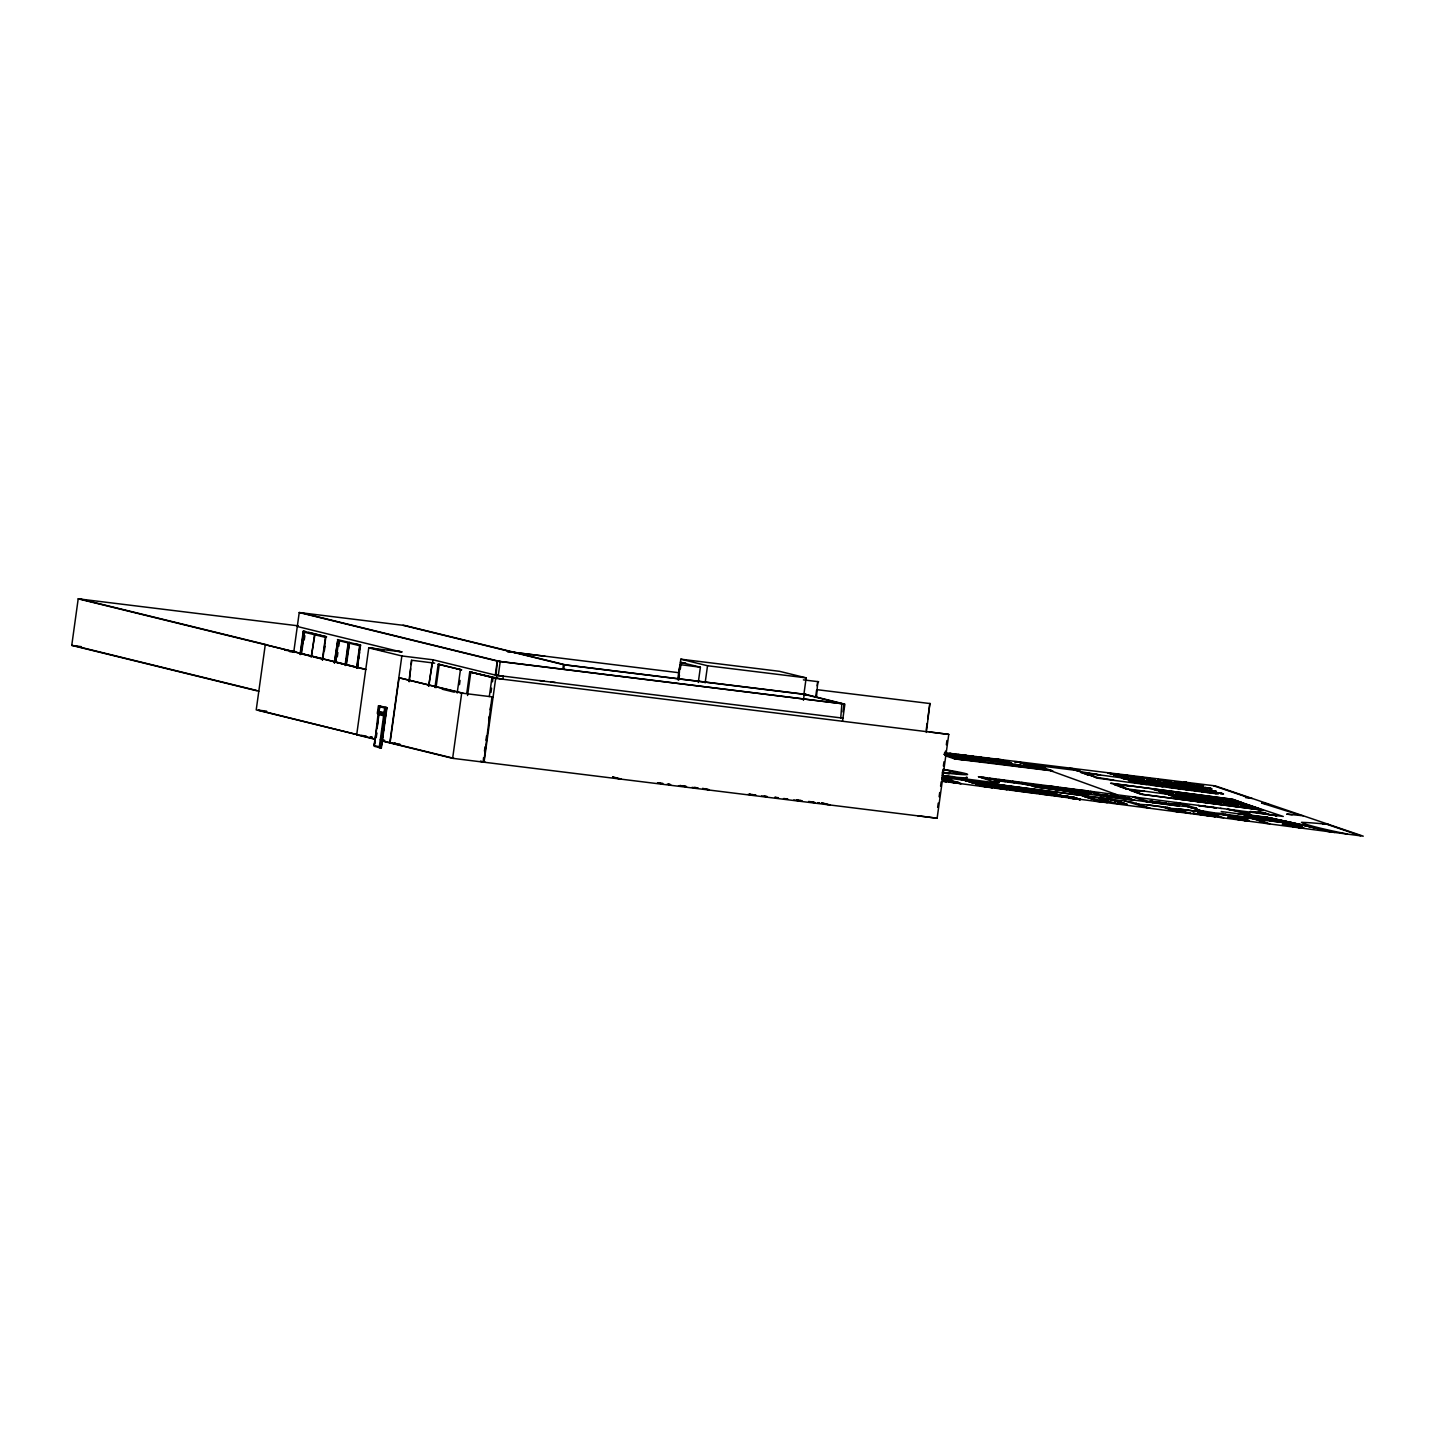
<?xml version="1.0" encoding="UTF-8"?>
<svg xmlns="http://www.w3.org/2000/svg" width="1435" height="1435" viewBox="0 0 1435 1435"><rect width="100%" height="100%" fill="white"/><g stroke="black" fill="none" stroke-linecap="round" stroke-linejoin="round"><path stroke-width="1.5" d="M1244.288 815.493L1255.589 817.484L1246.782 816.264M258.802 691.257L71.75 645.391L78.207 598.825L298.354 625.857M293.852 651.346L299.233 612.53L405.136 625.552L565.641 664.907M300.041 654.468L303.269 631.185L305.44 631.454M300.399 654.521L303.628 631.239M300.776 653.804L304.525 632.171L301.511 653.894L311.664 656.387M304.274 639.92L304.848 635.687M311.108 657.14L315.072 633.947M311.503 656.441L314.516 634.7M322.283 659.939L325.53 636.638L326.606 636.781L308.633 632.369M322.66 659.974L325.889 636.692L303.269 631.185M324.418 650.521L325.01 646.181M334.247 662.862L337.853 639.615L334.606 662.916M358.032 663.257L357.423 667.616L335.718 662.288L338.75 640.548M337.315 656.782L337.889 652.548M338.786 646.198L339.36 641.965M345.333 665.535L349.279 642.342M345.709 664.818L349.458 643.185L346.445 664.907L345.153 664.692L348.167 642.952L347.091 656.082M345.871 664.782L346.481 660.423M356.508 668.315L359.737 645.033L360.831 645.158M356.867 668.369L360.095 645.068L337.476 639.579M358.624 658.916L359.539 652.387M397.854 650.898L402.123 651.938L368.759 647.849L356.687 734.792L375.306 739.348M384.078 713.392L379.073 712.155L379.199 705.859L378.123 713.625L383.863 714.935M378.302 714.469L385.136 716.065L380.831 747.115L373.979 745.518L379.019 714.558M379.378 706.702L386.212 708.298L385.567 712.944L378.732 711.365L380.096 706.791M379.199 705.859L386.607 707.581L381.01 747.958L374.338 746.308L378.123 713.625L379.522 713.787M375.324 741.178L373.979 745.518M375.952 736.729L376.562 732.298M377.172 727.868L378.105 721.213M376.203 737.698L376.813 733.357M380.114 747.025L384.419 715.975M386.607 707.581L381.01 747.958M385.889 715.383L386.984 707.634L384.777 707.365L379.181 747.725L381.369 747.994L385.889 715.401L377.333 713.518L378.409 705.769L380.598 706.038M399.827 744.048L389.782 742.899L401.854 655.956L368.759 647.849M463.039 693.177L399.091 677.768L390.051 742.971L452.635 758.326L937.127 818.237L948.768 734.397L929.342 731.886M408.849 681.535L410.625 668.782M411.217 664.531L411.809 660.279L434.679 663.149M409.352 681.643L411.468 660.208M428.527 686.073L433.047 659.795L401.854 655.956M428.868 686.145L432.114 662.773M434.948 687.544L438.177 664.261L440.061 664.495M436.025 687.688L439.271 664.405L461.514 669.858L438.177 664.261M457.191 693.015L460.438 669.715M459.469 684.674L460.043 680.441M452.635 758.326L461.693 693.105L399.091 677.768M466.77 693.249L469.711 671.993L471.9 672.262M467.559 695.509L470.806 672.136L493.066 677.589L492.474 681.84M489.317 696.567L491.972 677.446L493.066 677.589M490.985 692.459L491.577 688.208M483.559 757.626L483.2 762.003M484.456 751.097L485.066 746.756M485.963 740.227L486.573 735.886M488.689 720.675L489.281 716.316M490.196 709.805L490.788 705.446M844.067 703.975L497.245 661.087L495.308 675.06L496.725 675.419L496.295 678.522L470.572 672.1M483.792 762.164L491.99 696.764M495.685 678.36L484.043 762.2L480.33 761.285L485.407 762.272M469.711 671.993L502.842 679.329L503.272 676.208L496.115 675.257L497.245 661.087M498.286 675.526L500.223 661.553L301.422 612.799M562.915 668.62L563.471 664.638L805.591 694.379L844.874 704.172L842.506 721.249M563.758 668.836L564.296 664.835L402.966 625.283M677.876 679.76L679.975 664.602L700.388 667.203L698.271 682.522M678.863 673.248L680.818 659.185L779.474 671.311L806.165 677.858L803.797 695.006M678.54 679.15L678.594 672.567M678.683 680.118L679.975 664.602M678.881 679.347L679.472 675.15M680.351 668.818L681.212 662.504L685.607 663.042M705.141 682.881L707.527 665.75L680.818 659.185M803.421 700.298L804.246 694.307L806.434 694.594L564.296 664.835M815.69 696.675L816.587 690.181M817.197 685.858L817.789 681.517L816.497 697.051M840.749 717.877L841.879 703.706M842.973 711.957L844.067 703.975L498.053 661.284L299.233 612.53M926.185 730.056L927.118 723.401M927.728 718.971L929.88 703.437L926.364 732.442M937.647 807.367L938.239 803.116M939.118 796.748L939.71 792.497M940.589 786.129L941.181 781.878M942.795 770.272L942.203 774.523L943.172 774.756M943.387 766.021L943.979 761.77M944.858 755.402L945.45 751.151M946.329 744.783L946.921 740.532M943.889 769.788L949.539 770.739L949.109 773.842L945.342 773.214M384.849 712.854L386.212 708.298M385.872 707.491L385.01 713.697L379.073 712.155M1110.672 795.995L1101.883 794.721L1110.654 795.995M1125.488 797.376L1121.542 796.909L1130.583 798.793M1249.024 816.605L1247.786 816.102L1249.849 816.515M1177.704 805.788L1188.001 806.631M1129.65 798.129L1123.085 797.412L1127.659 797.968L1126.332 797.86M1171.48 804.084L1175.409 804.766L1168.162 803.421L1179.193 805.394L1172.987 804.748L1177.525 805.322L1176.305 805.161M1237.939 818.524L1240.073 818.937L1237.903 819.259L1238.566 818.632M1282.334 824.354L1291.733 825.699L1290.585 825.448M1292.54 825.681L1303.805 827.798L1285.186 825.017L1302.083 827.224L1300.648 826.955M1147.48 804.927L1138.565 804.228M1222.692 814.667L1214.261 814.075M1268.612 818.685L1266.459 818.434L1273.814 819.636M1246.997 820.659L1237.759 819.457L1242.477 820.156M1301.635 827.834L1292.361 826.452M1244.898 815.475L1247.428 816.031L1245.472 815.51M1227.75 817.179L1237.096 818.542L1228.073 817.233L1233.221 817.86M1247.248 819.887L1249.168 820.641L1230.548 817.86L1247.428 820.049L1238.835 818.614M1290.872 825.591L1282.711 824.408L1291.536 825.538M1294.729 826.094L1293.078 825.753L1301.258 827.762M1237.741 819.385L1238.728 819.546M1246.297 820.587C1245.221 820.533 1247.338 819.134 1241.383 818.883M1297.132 826.99L1300.738 827.726L1292.953 826.47M1300.935 827.744L1293.814 826.811L1295.428 827.098M950.113 753.662L960.105 754.9M980.948 757.608C977.396 756.801 983.549 757.752 980.822 757.572M1014.688 761.662L1020.303 762.469M1022.958 763.402L1019.962 762.864L1024.59 763.546M1104.717 794.954C1100.914 794.416 1112.412 795.977 1105.65 795.044M1168.359 808.371L1181.956 810.488L1169.83 808.892M1171.875 809.609L1185.471 811.708L1173.417 810.129M1198.064 812.21L1210.243 813.824M1211.606 814.327L1198.064 812.246M1204.557 815.152L1203.57 814.901L1215.266 816.533L1203.481 814.578L1207.194 815.528M1214.943 815.475L1201.4 813.394L1213.579 814.972M1198.907 805.627L1209.741 807.313M996.733 759.545L1006.527 761.07L991.101 759.007M998.294 759.617L995.065 758.936L1003.137 759.922M1008.141 761.608L999.567 760.496L1000.446 760.676M951.62 753.967L955.1 754.326L951.62 753.698M1028.913 764.389L1024.464 763.886L1030.438 764.747M952.912 753.931L950.185 753.68L951.835 753.734M967.549 755.976L964.302 755.402L973.881 756.604M976.894 756.945L980.266 757.536M949.378 753.339L952.643 753.985M977.97 756.855L977.002 756.729L980.087 757.501M990.437 758.667L996.356 759.312M995.119 759.815L995.657 759.994M995.8 760.568L998.078 760.819M978.293 757.052L976.213 756.64M394.41 743.007L395.414 743.097M1170.637 804.138L1179.462 805.412M1229.275 817.304L1236.432 818.542M951.405 753.752L950.652 753.483M968.751 755.94L963.8 755.33M963.154 755.025L966.544 755.545M1027.711 764.442L1029.182 764.64M1239.338 819.726C1245.078 820.461 1237.042 819.439 1240.773 819.923M1072.411 797.322L1074.205 797.412L1070.761 797.035L1074.654 797.537L1071.55 797.214M1079.461 799.456L1075.873 798.739L1080.573 799.546L1075.909 799.008M998.06 759.958L1001.953 760.837M1017.487 761.949C1021.846 762.362 1013.128 761.752 1015.998 761.752M1025.666 764.12L1025.917 764.012M1243.14 819.152L1238.997 818.614L1240.683 819.098M986.939 758.2L981.773 757.59M1299.339 827.6L1301.061 827.726M982.186 757.734L976.302 757.267M1079.03 799.403L1080.16 799.492L1078.098 799.277M1176.252 804.712L1174.745 804.228M1122.565 802.793L1119.354 802.38M1247.446 816.21L1248.952 816.676M1204.593 815.134L1192.826 813.179L1203.804 814.919M1205.382 815.224L1215.212 816.551M1102.6 794.685L1105.901 795.116M1080.071 799.474L1078.062 799.062M1270.047 818.865L1265.257 818.327L1274.513 819.618M371.037 736.872L372.006 737.142L370.051 736.926M1069.38 797.232L1073.775 798.129M1252.181 816.676L1250.8 816.461M977.45 756.873L979.908 757.465M954.939 754.308L947.62 753.752M971.029 757.608C982.975 759.025 955.656 755.33 970.885 757.59M979.836 758.72L980.482 758.846M993.163 759.599L994.616 759.832M989.504 759.994L989.899 760.03M1034.115 765.842L1035.998 766.146L1030.294 765.321L1034.509 765.895M1036.877 766.721L1038.51 766.99L1032.805 766.164L1036.931 766.721M1124.914 797.752C1121.811 797.304 1131.354 798.613 1126.403 797.842M1299.554 827.439C1303.554 826.847 1290.478 824.874 1293.365 826.721M994.294 759.079L998.527 759.779M995.962 760.048L999.8 760.514M1103.928 794.811L1102.134 794.667L1102.995 794.936M1157.937 802.362L1149.955 801.268L1152.538 801.573M1128.341 797.95L1129.237 798.057L1126.977 797.627M1080.322 799.528L1079.371 799.277M1178.278 805.412L1177.005 804.963M1245.078 820.497L1244.701 820.443M1022.724 763.366L1025.935 763.707M1021.182 763.115L1023.855 763.33M371.898 737.124L371.737 737.124M686.396 786.631L679.831 785.537L684.567 786.147M783.474 798.739L786.972 799.116M945.557 778.362L941.719 777.86M981.056 783.707L973.54 782.362L976.105 783.133M994.527 785.124L988.231 784.281L991.872 785.537M983.388 784.443L975.621 783.097M986.437 785.268L980.141 784.443L982.401 785.106M985.971 784.479C977.755 781.932 1011.819 788.533 992.015 785.573M987.567 785.77L990.186 786.524L982.706 785.196M1003.244 787.905L990.132 785.824L1002.33 787.707M984.858 786.29L992.518 787.654L980.123 785.734L986.006 786.757M997.397 787.133L994.778 786.38M1014.473 788.03L1021.469 789.393L1020.536 788.945M1005.325 787.797L1019.926 790.416L1013.684 789.627M1028.034 789.537L1040.931 791.618M1004.769 788.461L997.074 787.026M1013.54 789.591L1012.446 789.106M1042.348 792.156L1032.465 790.075M1045.397 792.981C1024.572 790.272 1065.774 796.784 1041.667 792.909M1022.025 791.456L1014.15 790.075L1020.482 790.9M1055.156 794.559L1049.111 793.519L1062.205 795.618M1043.837 794.003L1051.478 795.367L1039.101 793.447L1044.985 794.47M1053.828 795.367L1077.577 798.542L1070.133 797.412L1072.985 797.824M1063.748 796.174L1056.357 794.829M1066.133 797.286L1058.259 795.923M1215.14 807.744L1216.198 808.12L1207.606 806.614M1263.446 813.609L1265.437 813.645L1261.311 812.676M1265.401 813.932L1267.751 813.968L1260.073 812.461M1203.857 814.919L1194.153 813.645M1121.094 775.384L1110.026 773.626M1115.39 774.326L1117.345 774.936M1113.632 775.026L1121.632 776.478M1141.166 777.304L1147.48 778.147M1123.192 776.335L1126.636 777.429L1121.668 776.496M1157.83 779.492L1171.068 781.932M1143.462 779.635L1131.82 777.77L1143.354 779.366M1167.265 781.483L1160 780.174M1158.87 781.644L1160.951 781.932L1154.493 780.748L1159.659 781.752M1163.606 781.591L1177.74 784.12M1182.099 783.062L1187.714 784.12L1186.153 783.671M1156.287 781.375L1148.377 779.94M1139.408 780.55L1152.646 782.99M1171.265 782.936L1173.041 783.546M1183.893 783.671L1174.422 781.68L1182.243 783.026M1172.951 783.546L1165.22 782.201L1170.942 782.9M1169.22 783.618L1180.718 785.429M1134.834 781.286L1128.52 780.461L1130.654 781.106M1130.349 781.053L1139.838 782.254L1130.152 781.07M1164.108 784.192L1156.054 782.739L1158.242 783.402M1176.897 784.981L1169.166 783.618M1157.74 783.366L1169.292 785.178M1179.032 785.752L1172.718 784.909L1174.906 785.591M1161.848 784.819L1173.328 786.631M1193.543 787.151L1185.83 785.806L1193.651 787.151M1189.382 787.097L1197.436 788.568M1150.816 784.676L1158.153 786.003M1182.117 786.9L1174.404 785.555M1175.014 787.241L1169.884 786.272L1174.547 786.918M1191.678 789.429L1178.494 787.008L1180.628 787.654M1202.62 789.537L1197.472 788.568M1187.839 788.981L1180.162 787.582M1206.656 791.008L1202.709 790.542L1208.342 791.618M1204.503 791.151L1196.647 789.734M1153.327 789.286L1166.565 791.725M1162.727 791.277L1156.502 790.452M1159.103 791.367L1168.556 793.34M1177.597 792.855L1183.211 793.914M1179.391 793.447L1169.92 791.474L1177.74 792.82M1203.301 795.833L1216.539 798.273M1164.718 793.411L1172.072 794.739M1199.875 796.084L1196.09 795.636M1183.749 795.008L1187.247 795.367L1182.261 794.452M1188.933 795.977L1183.803 795.008L1189.884 796.084M1194.046 796.353C1215.104 800.604 1187.14 793.519 1194.548 796.389M1233.185 800.461L1222.136 798.685M1181.4 797.125L1169.686 795.223L1179.642 796.479L1174.655 795.582M1227.571 799.403L1229.454 799.995M1225.723 800.102L1237.221 801.914M1173.938 796.766L1181.938 798.201M1196.108 798.793L1192.862 798.326M1203.212 799.672L1209.526 800.497M1237.652 802.344L1238.728 802.506L1233.777 801.555L1238.423 802.201M1185.561 798.739L1186.942 799.169L1181.974 798.219M1231.356 802.129L1238.62 803.457M1179.552 798.793L1186.817 800.12M1221.221 802.362L1219.66 801.77L1229.616 803.044M1217.508 802.524L1221.257 803.654L1214.799 802.47L1220.432 803.546M1221.311 802.38L1231.373 803.672M1223.912 803.313L1236.665 805.412M1216.593 803.098L1207.194 801.143L1213.562 801.968M1244.719 804.766L1246.1 805.196L1242.333 804.784L1248.019 805.842L1246.459 805.394M1231.696 804.712L1233.365 805.268M1237.096 805.735L1233.293 805.286M1229.526 805.34L1236.88 806.667M1248.289 806.883L1253.742 807.923M964.786 755.24L965.289 755.456M1018.922 762.308L1018.276 762.075M1024.177 763.51L1023.209 763.402M954.688 758.9L1052.877 770.972L1040.572 766.828L1016.626 761.572M1134.852 800.264L1101.919 796.012L1086.259 790.739L1076.071 789.788L1089.542 791.833M1051.191 788.192L1051.46 788.407M1016.052 761.734L1014.778 761.68L1017.289 761.895M1016.697 761.806L1018.133 762.254M1026.402 764.137L1027.908 764.478M1027.496 764.335L1026.24 764.012M998.832 760.478L995.28 759.832M968.481 756.048L967.89 755.994M1303.195 815.762L1286.711 814.111L1292.164 814.757M1275.554 815.726L1276.845 815.833L1250.244 811.546L1265.849 812.91L1258.19 811.923L1260.647 812.336M1323.429 823.547L1322.137 823.457L1328.613 824.408M1297.778 826.309L1296.289 826.022L1298.747 826.399M1075.407 798.093L1073.99 797.914L1077.201 798.488L1076.017 798.201M942.813 779.187L941.952 779.079M982.24 783.008L980.302 782.757L981.486 782.918M974.239 783.205L972.482 782.972L977.038 783.564M991.657 786.021L998.312 787.564M1018.581 789.017L1015.711 788.371M1041.218 790.721L1038.348 790.093M1033.218 790.9L1031.173 790.649M1010.491 789.16L1008.392 788.622L1013.379 789.537M1045.774 792.12L1050.689 793.196M953.611 754.254L955.244 754.308M1077.111 790.29L1085.255 791.672L1076.555 790.631M1080.089 791.295L1088.232 792.676L1079.533 791.636M1083.048 792.299L1091.192 793.681L1082.51 792.64M1076.286 792.066L1078.474 792.622L1073.201 792.012M1005.863 787.026L1004.913 786.81M1029.254 791.994L1036.823 793.358L1025.218 791.528M1076.68 798.452L1076.124 798.398M1117.704 801.34L1127.3 804.353L1114.959 800.891M1239.212 818.614L1240.109 818.703M1294.047 825.842L1295.159 825.968M1152.197 779.062L1151.444 778.954M1164.072 783.241L1152.574 781.429L1153.919 781.949M1193.436 786.183L1180.305 783.761L1187.516 785.088M1165.417 784.712L1164.162 784.21M1183.373 794.918L1175.857 793.555L1177.095 794.075M1203.768 801.376L1198.243 800.335L1203.642 801.358M1066.851 796.389L1071.425 797.017L1070.097 796.766M1069.775 797.376L1071.568 797.591M1072.752 798.38L1076.34 799.08L1072.985 798.577M1293.778 825.807L1301.778 826.865M1236.45 818.542L1232.288 818.022M1292.935 826.452L1293.204 825.753M954.975 754.415L953.791 754.272M1001.684 760.711L999.818 760.407M1002.724 761.572L1011.101 762.613M1228.97 817.484L1228.306 817.304M1067.03 796.407L1071.263 797.178M1069.147 796.73L1069.954 796.748M1070.94 796.891L1073.183 797.214M1069.954 797.394L1071.263 797.752L1070.277 797.609M1075.048 798.721L1076.035 798.954L1074.654 798.595M996.661 760.155L998.599 760.442M1000.966 760.927L1005.02 761.752L998.258 760.819M967.513 781.088L966.275 780.658M951.369 781.196L958.795 782.541L950.418 780.999M1128.484 798.542L1131.713 798.811M1157.292 802.201L1149.632 801.322L1151.839 801.77M1008.321 788.443L1006.563 787.958L1011.244 788.819M1174.906 804.264L1177.471 804.748M1036.913 792.174L1037.81 792.73M1025.128 791.08L1023.89 790.667M1062.546 795.725L1070.636 796.909M1068.106 796.82L1062.456 795.725M1065.452 796.712L1069.183 797.214M1124 804.013C1119.174 805.752 1083.515 794.595 1114.905 800.891M1245.903 820.569L1240.647 819.869M1286.424 824.748L1288.486 825.053M1138.565 777.68L1136.933 777.465M1155.139 779.851L1154.278 779.492M1127.551 777.555L1125.56 777.286M1142.601 779.133L1140.968 778.918M1186.799 783.6L1185.041 783.366L1186.924 783.6M1185.776 783.6L1188.575 784.227L1182.727 783.205M1148.233 781.178L1146.457 780.945L1148.359 781.178M1177.597 784.102L1175.965 783.905M1134.529 780.371L1133.417 780.066M1164.807 783.349L1162.852 783.079M1194.171 786.29L1192.18 786.021M1136.807 780.909L1135.157 780.712M1167.839 784.73L1167.355 784.658M1184.951 786.828L1182.96 786.559M1186.781 787.456L1185.131 787.259M1203.355 789.645L1201.328 789.358M1146.386 784.407L1144.395 784.12M1175.839 787.349L1173.758 787.062M1196.449 790.954L1194.673 790.721L1196.575 790.954M1213.005 793.125L1211.014 792.855M1182.296 793.376L1180.646 793.178M1198.404 795.636L1197.31 795.349L1199.086 795.564M1200.7 796.192L1199.05 795.977M1173.095 793.896L1171.032 793.627M1217.275 798.362L1215.714 798.165L1217.49 798.38M1189.669 796.066L1188.054 795.869M1229.885 799.385L1232.611 800.371M1204.772 797.663L1203.086 797.447M945.127 772.658L961.576 773.716L949.539 770.739M1179.409 796.21L1180.808 797.017M1210.351 799.69L1208.324 799.421M1239.643 802.613L1238.1 802.416L1239.858 802.631M1215.23 801.143L1214.387 800.784M1203.158 799.672L1214.225 801.16M1215.445 801.573L1213.651 801.34M1187.857 799.277L1185.902 799.026M1247.105 805.322L1245.454 805.107M1246.082 805.34L1248.88 805.95L1243.033 804.927M944.696 775.761L953.001 776.586M1219.571 803.044L1217.49 802.775M1208.539 802.9L1206.889 802.685M1237.903 805.842L1236.145 805.609L1238.046 805.842M1250.118 806.793L1252.916 807.421L1247.069 806.398M1225.113 805.071L1222.064 804.425M1254.477 808.013L1252.934 807.815L1254.692 808.031M1247.446 815.744L1246.244 815.582L1250.764 816.174L1246.925 815.887M1074.008 798.721L1076.286 798.255M1000.536 761.106L1001.182 761.196M1048.285 787.223L1049.362 787.546L1047.998 787.187M1270.28 819.259C1276.755 820.013 1265.06 818.614 1269.186 819.062M1067.658 796.479L1070.079 796.945M1175.05 804.658L1172.413 804.246M670.486 784.658L668.513 784.407M682.755 785.896L684.872 786.434M683.419 785.985L686.504 786.613M682.002 786.147L678.54 785.716M787.672 799.205L785.663 798.685L787.815 799.205M819.511 803.134L817.573 802.883M998.868 760.335L1001.774 760.676L1000.5 760.514M1214.548 807.654L1213.239 807.349M994.437 784.353L1000.195 785.358L999.262 784.927M968.984 781.824L973.647 782.416M972.087 782.9L971.172 782.362M1013.415 787.636L1018.079 788.245M975.585 783.887L980.249 784.497M1000.123 785.914L1000.984 786.452M949.306 781.25L947.405 780.748M1030.079 790.255L1031.065 790.613M1007.46 788.515L1008.59 788.909M1034.545 791.6L1039.209 792.21M994.778 787.654L999.442 788.263M1009.63 789.519L1014.294 790.129M1012.572 790.165L1010.814 789.681L1015.549 790.559M1027.334 792.066L1025.81 791.618M1167.372 780.801L1170.171 781.411L1168.933 780.999M1122.798 776.981L1113.578 775.043M1154.583 780.783L1153.31 780.245L1157.955 780.891M1128.807 778.362L1130.17 778.792M1178.781 784.909L1181.579 785.537L1180.682 785.178M1148.969 781.86L1152.054 782.9M1201.651 789.017L1199.66 788.748M1198.602 789.071L1192.593 788.281M1171.39 786.129L1174.888 787.223M1171.014 786.775L1161.776 784.837M1202.799 790.577L1201.525 790.039L1206.171 790.685M1177.023 788.156L1178.835 788.658M1162.87 790.577L1165.668 791.205L1164.772 790.846M1181.346 793.268L1184.072 794.021L1172.162 792.138M1195.929 795.636L1188.126 794.201M1185.31 794.864L1188.108 795.474L1186.924 795.331M1231.248 799.941L1234.046 800.569L1233.149 800.21M1184.933 795.51L1178.924 794.703M1235.284 801.412L1238.082 802.021L1237.185 801.663M1234.907 802.057L1225.669 800.102M1179.462 796.604L1182.243 797.232L1181.346 796.873M1192.431 798.255L1191.176 797.699L1195.821 798.344M1240.916 803.439L1243.715 804.066L1237.867 803.044M1227.678 802.524L1229.4 803.008M1183.498 798.057L1186.207 798.685M1210.709 801.017L1214.71 801.483M1183.104 798.721L1173.884 796.766M1244.091 805.394L1234.728 803.421L1242.638 804.838M1214.889 802.506L1213.615 801.986L1218.261 802.613M1189.113 800.102L1191.911 800.712L1191.014 800.353M1233.149 805.268L1223.858 803.313M1000.608 760.676L1002.078 761.501M1052.68 788.748L1057.685 789.591L1024.859 784.317M1172.018 804.282C1168.144 803.474 1178.996 805.322 1174.673 804.497M1271.231 819.349L1271.876 819.152M998.921 761.052L1001.809 761.465M978.562 784.532L977.755 784.192M1037.541 792.246L1035.693 791.761L1040.465 792.64M1246.19 819.618L1246.01 819.798M1300.845 826.775L1301.724 827.08M752.245 794.542L755.025 795.169M799.995 800.443L802.273 800.981M1135.803 777.053L1131.013 776.03L1134.009 777.106M1143.354 777.985L1149.22 778.774M1169.13 781.429L1171.911 782.039L1171.014 781.68M1173.166 782.882L1175.875 783.492M1182.386 784.425L1183.283 784.891M1193.31 786.165L1191.714 785.322M1189.436 785.716L1183.373 784.909M1160.054 782.775L1153.955 781.967M1141.471 781.178L1152.52 782.721M1148.556 782.523L1142.583 781.716M1191.552 787.779L1202.135 789.214M1198.942 788.407L1202.494 789.519M1147.3 783.295L1154.637 784.604M1163.964 785.483L1169.184 786.147M1141.56 783.833L1140.502 783.331L1145.166 783.976M1160.359 785.967L1161.722 786.398M1208.198 792.55L1200.79 791.223L1202.117 791.743M1155.39 789.914L1166.44 791.456M1196.88 795.044L1198.512 795.887M1193.902 794.972L1196.144 795.636M1205.472 796.515L1216.055 797.95M1212.844 797.125L1215.642 797.752L1214.745 797.394M1215.284 797.86L1216.414 798.255M1212.521 797.806L1206.476 796.999M1177.884 794.219L1183.014 794.864M1187.642 795.546L1188.808 795.959M1219.32 799.313L1223.212 800.443L1221.436 800.228M1210.422 798.434L1209.023 797.932L1218.53 799.887M1174.278 794.703L1177.077 795.331L1176.18 794.972M1205.454 799.098L1204.396 798.613L1209.059 799.259M1213.257 800.622L1215.66 801.591M1229.347 802.739L1230.477 803.152L1229.167 802.972M1229.436 803.152L1232.217 803.779L1231.32 803.421M1192.718 799.6L1197.848 800.264M1199.696 800.891L1193.705 800.084M1242.692 806.147L1247.822 806.811M1249.742 807.439L1243.679 806.631M1223.122 804.551L1224.252 804.963M1220.288 804.497L1219.23 804.013L1225.329 805.089M1239.087 806.649L1241.885 807.259L1240.988 806.9M1151.767 801.447L1155.875 802.004L1152.162 801.483M979.387 782.38L980.177 782.739M1010.868 787.618L1013.325 788.353L1005.54 786.918M956.374 781.788L944.284 779.905L950.167 780.927L948.75 780.443M1035.083 790.828L1040.016 791.42M1044.877 791.994L1043.909 791.618M943.817 780.586L942.257 780.012M1102.152 799.815L1102.797 800.192M982.365 786.29L981.038 785.842M1074.259 798.111L1072.591 797.699M1208.396 813.519L1210.44 814.201M1176.126 810.111L1177.256 810.649M1240.719 819.098L1247.141 819.708M966.024 755.635L966.616 755.743M996.105 759.294L998.67 759.707M942.472 772.64L948.84 773.375A47.624 1.919 7.9 0 0 943.01 769.321M1076.25 789.806L1062.151 788.281L1089.865 791.941M1290.406 825.627L1291.482 825.735L1290.478 825.412M979.316 757.267L977.378 756.801M1131.193 798.757L1129.184 798.344M1176.915 804.676L1176.341 804.605M1239.966 818.757L1243.463 819.188M707.527 665.75L806.165 677.858M803.403 679.867L818.632 681.733M679.419 672.782L507.362 651.544L544.995 656.261M817.502 689.733L930.364 703.598M325.494 637.391L303.807 632.082M498.053 661.284L500.223 661.553M372.06 648.01L383.845 650.934M365.781 669.32L78.207 598.825M322.48 659.131L313.332 656.889M335.718 662.288L338.014 640.458L360.436 645.876L357.423 667.616M71.75 645.391L81.436 646.683M959.871 754.882L962.526 755.581M986.688 758.182L989.361 758.882M963.889 755.779L968.589 755.94M1126.69 775.797L1131.964 776.496M1148.502 778.631L1147.516 778.165M1032.213 764.891L1033.343 765.088L1028.303 763.868L1045.792 766.631M1044.698 766.469L1078.008 770.613M1124.932 779.044L1136.933 780.927M1138.081 781.752L1141.13 782.792M1188.826 794.326L1200.826 796.192M1193.974 794.972L1193.005 794.488M1161.22 792.03L1166.44 792.694M1211.194 798.577L1221.92 800.048M1227.858 800.766L1233.078 801.43M1222.046 801.286L1221.059 800.802L1226.082 801.501M1176.054 797.412L1181.274 798.093M1226.028 803.959L1231.248 804.64M969.522 781.035L976.948 782.362L974.778 781.716M1013.953 786.846L1015.029 787.349M1028.482 788.748L1035.909 790.075L1033.738 789.429M1251.033 816.551L1252.863 816.892L1249.293 816.318M1252.289 816.838L1249.06 816.246M1049.756 792.766L1057.236 794.093L1047.155 792.012L1053.487 792.82M1027.137 791.026C1051.389 795.277 1011.872 787.349 1022.204 790.255M1032.07 791.6L1026.24 790.828M1061.29 795.42L1053.738 794.075M1106.815 801.394L1111.049 802.273M386.105 713.895L377.548 711.975L379.737 712.244M1175.211 810.416L1173.184 809.735M1211.75 814.667L1213.777 815.349M1293.975 826.883L1296.576 827.26M266.659 711.168L258.39 710.164L358.876 735.061L256.219 709.894L265.278 644.674L365.746 669.589M361.046 735.33L366.23 736.065M380.257 739.76L384.688 740.299M917.718 815.726L937.127 818.237M539.721 680.549L544.17 681.105M550.843 681.93L555.291 682.468M496.115 675.257L842.937 718.146M495.488 678.325L948.768 734.397M461.693 693.105L492.833 696.962M657.894 782.775L662.862 783.384M778.434 797.716L774.774 797.286L778.2 798.093M808.605 801.447L812.676 801.986M755.743 795.259L753.895 795.008M797.071 800.084L801.43 800.622M748.012 794.362L755.133 795.169M1101.201 795.869L1088.627 794.237M1146.816 801.806L1106.762 796.551M1223.194 813.555L1215.05 812.963M1169.92 808.3L1179.516 809.125M1260.935 820.156L1270.262 820.91M1246.746 819.654L1242.549 819.349M1289.383 825.502L1291.07 825.484M1117.399 774.254L1120.502 775.295M1139.838 778.523L1142.888 779.546M1189.812 785.071L1192.395 785.663M1145.471 780.55C1152.413 782.757 1122.26 776.783 1143.677 780.604M1195.445 787.097L1198.333 787.725L1196.557 787.51M1165.615 784.03L1168.718 785.088M1188.054 788.299L1191.104 789.34M1189.741 788.909L1186.404 788.425M1193.687 790.344L1195.498 790.828M1229.508 799.313L1231.158 799.528M1177.704 795.977L1178.763 796.371M1233.472 804.605L1235.804 805.304M1235.158 805.214L1230.405 804.21M1255.751 808.82L1258.638 809.448L1256.863 809.232M1271.302 814.901L1274.226 815.152L1268.397 814.434M1053.326 789.106L1088.95 794.29M949.629 779.689L952.248 780.443L945.952 779.635M971.854 782.452L970.383 782.021M1025.397 789.519L1018.025 788.192L1019.908 788.802M1030.832 790.165L1029.343 789.716M942.651 779.169L945.683 779.564L944.284 779.097M1172.628 808.892L1174.655 809.573M1017.307 789.663L1012.141 788.999M1171.606 809.179L1170.494 808.64M1052.106 794.165L1050.635 793.716M997.648 788.281L996.177 787.851M1072.178 797.645L1073.165 797.86M1056.626 795.995L1055.138 795.564M1243.499 820.282L1244.253 820.389M1243.679 820.318L1244.773 820.461M694.683 787.313L698.145 788.102L692.047 787.367M764.173 795.959L767.366 796.694L761.519 795.995M786.81 799.098L783.797 798.47M660.979 783.546L657.517 782.757M1115.103 774.254L1109.757 773.555M1153.292 779.205L1152.323 778.828M1136.502 777.142L1134.744 776.765M1165.076 780.801L1159.731 780.102M1176.664 782.362L1181.74 782.99M1115.748 775.689L1120.896 776.353M1125.506 777.035L1125.004 776.586M1137.542 778.541L1139.731 779.187M1149.076 780.048L1154.35 780.748M1151.354 782.559L1145.901 781.447M1168.198 784.622L1166.745 784.443M1140.664 782.362L1139.193 782.165M1157.31 784.532L1155.462 784.281M1152.448 783.958L1145.184 782.631L1146.529 783.151M1173.722 786.81L1172.072 786.452M1185.758 788.317L1180.323 787.6M1190.386 788.999L1189.167 788.712M1197.274 789.842L1202.566 790.542M1174.727 788.174L1167.552 786.864L1169.525 787.492M1115.964 784.801L1129.704 785.914M1231.894 800.03L1230.62 799.725M1199.678 797.053L1203.911 797.555L1198.925 796.64M1237.921 802.004L1238.584 802.219M1130.977 790.237L1144.717 791.331M1180.108 796.694L1178.835 796.371M1202.727 800.838L1201.149 800.64L1203.194 801.268M1209.382 801.788L1214.656 802.47M1252.755 807.403L1253.616 807.905L1251.446 807.367M982.024 777.896L1048.626 786.577L1044.034 785.824L1053.2 788.909M1268.863 818.757L1270.047 819.17M1231.14 817.537L1232.378 817.699M1289.365 825.502L1285.114 824.928M1185.489 782.685L1187.785 782.99M1072.591 768.604L1079.586 770.864L1078.438 770.703M1114.349 773.842L1119.336 774.756L1118.044 774.577M1147.659 778.218L1152.664 779.133M1164.323 780.389L1169.31 781.304M1180.987 782.577L1185.974 783.492L1184.413 783.044M1197.382 784.909L1202.727 785.609M1116.089 774.469L1120.968 775.115M1132.753 776.658L1137.255 777.25M1149.417 778.846L1153.919 779.438M1166.063 781.017L1170.942 781.662M1150.529 779.241L1154.404 779.761M1191.247 784.766L1193.543 785.071L1185.723 782.236L1207.893 789.196L1203.301 788.604M1192.288 785.142L1218.297 794.021L1096.053 778.003M1005.253 760.622L1005.702 760.909M1120.125 775.94L1124.699 776.532M1136.789 778.111L1141.65 779.008M1170.099 782.488L1174.978 783.133M1186.763 784.658L1191.642 785.322M1121.255 776.335L1127.766 777.573M1187.893 785.071L1192.557 786.075M945.468 753.501L947.746 753.788L944.553 752.711L1215.23 785.878L1363.25 836.175L1101.075 801.914M1172.915 783.492L1176.79 784.012L1175.229 783.564M1205.669 787.779L1211.014 788.497M994.06 759.994L1008.662 761.895M989.307 760.012L985.917 759.438L993.558 760.496L963.889 756.406L965.791 757.034M1034.348 765.644L1027.299 764.712L1032.321 766.416M1125.757 777.967L1130.511 778.595M1142.421 780.156L1146.978 780.748M1159.067 782.326L1163.588 782.918M1175.731 784.514L1180.61 785.16M1192.395 786.703L1196.898 787.295M1198.028 787.223L1200.324 787.528M944.015 754.2L995.262 760.873L986.222 757.841M997.02 760.998L1011.639 762.9M1126.888 778.38L1130.744 778.882M1193.507 787.097L1197.059 787.564M944.23 754.326L998.025 761.339L988.428 758.111M1124.089 778.882L1122.69 778.38L1135.193 780.281M1162.565 783.636L1166.673 784.425M1179.229 785.824L1183.731 786.398M1195.875 787.994L1200.754 788.64M1201.992 788.658L1204.288 788.945M944.75 755.115L1045.128 768.353M1088.806 774.703L1095.784 776.963L1080.627 772.425L1201.005 788.299L1215.588 793.573M1182.081 786.846L1185.956 787.367M1210.153 790.362L1216.485 791.42L1209.167 790.021L1211.14 790.721M1086.797 774.649L1089.075 774.954M1151.677 783.546L1155.857 784.353M1168.341 785.716L1172.879 786.577M1185.005 787.905L1188.772 788.658M1207.732 790.739L1210.028 791.026M1152.807 783.941L1156.682 784.461M1208.862 791.133L1211.158 791.438M1051.622 770.541L984.769 762.021A55.606 2.224 7.9 0 0 954.365 758.792M1136.717 781.967L1141.596 782.613M1153.363 784.156L1159.319 785.178L1157.543 784.945M1186.691 788.515L1191.57 789.16M1203.337 790.703L1209.292 791.725L1208.216 791.6M1137.829 782.38L1141.704 782.882M1217.203 792.945L1222.548 793.645M1157.31 785.573L1162.171 786.47M1173.974 787.761L1179.911 788.784L1178.53 788.353M1190.62 789.932L1195.194 790.542M1207.283 792.12L1213.221 793.142M1214.602 793.214L1216.898 793.519M1252.342 798.488L1245.508 797.591M1268.414 803.941L1261.598 803.062L1300.756 815.403M1159.821 790.183L1164.682 791.08M1176.485 792.371L1182.422 793.394M1193.131 794.542L1197.651 795.133M1209.795 796.73L1214.674 797.376M1226.459 798.918L1230.566 799.708M1232.001 799.492L1234.297 799.797M1116.699 784.945L1114.421 784.64L1126.044 788.855M1233.06 800.443L1221.849 798.631M1117.13 785.053L1124.107 787.313L1122.959 787.151M1165.597 792.264L1170.476 793.16M1215.571 798.829L1221.526 799.833M1232.235 800.999L1237.113 801.645M1237.741 801.573L1240.037 801.878M1166.727 792.676L1172.162 793.77L1162.224 792.515M1216.485 799.259L1210.512 798.452M1216.701 799.223L1221.92 800.3M1239.015 802.039L1241.293 802.326M1119.874 786.613L1122.17 786.918M1167.283 792.873L1172.09 793.519M1200.611 797.25L1205.49 797.896M1217.257 799.421L1221.382 800.228M1201.723 797.645L1205.597 798.165M1171.229 794.308L1176.09 795.205M1187.893 796.479L1193.83 797.501L1192.503 797.089M1244.755 804.102L1247.051 804.407M1125.632 788.694L1246.01 804.569L1260.594 809.842M1247.894 804.712L1283.267 816.461L978.509 776.712L997.289 783.044L941.862 775.833L948.409 776.478A47.624 1.919 7.9 0 0 966.347 777.017M1209.508 800.138L1214.01 800.73M1224.629 802.129L1229.149 802.721M1241.293 804.3L1247.23 805.322M1246.997 804.927L1249.293 805.214M1210.62 800.551L1214.494 801.053M1132.861 790.524L1129.417 790.057L1141.058 794.273L1263.32 810.291L1232.88 799.295L1110.618 783.277L1231.015 799.151L1245.598 804.407M1176.395 796.21L1181.274 797.107M1193.059 798.38L1197.615 798.99M1226.369 802.757L1231.248 803.403M1252.755 807.008L1255.033 807.295M1180.431 797.663L1185.31 798.308M1197.095 799.851L1201.651 800.443M1134.888 792.048L1137.184 792.335M1137.542 792.479L1138.69 792.622M1181.561 798.075L1186.637 798.865M1253.257 807.6L1240.611 805.501L1243.589 806.614M1255.751 808.084L1258.047 808.389M1186.063 799.69L1190.942 800.335M1202.727 801.878L1208.665 802.9M1236.037 806.237L1240.701 806.865M1252.701 808.425L1257.203 809.017M1140.628 794.111L1262.89 810.129M1176.933 802.739L1179.211 803.044M1179.122 803.492L1181.418 803.779M1065.218 789.322L1079.568 791.062M1064.375 789.501L994.527 780.317M1182.978 804.784L1185.256 805.071M1032.196 785.519L1065.308 789.824M1068.178 790.326L1083.335 792.335L1081.811 791.976M1033.128 785.824L1067.174 790.452M1034.994 786.452L1069.039 791.08M1071.174 791.331L1085.524 793.071M1188.037 806.488L1190.315 806.793M1036.859 787.097L1069.972 791.402M1072.501 791.582L1077.29 792.228M992.894 781.573L999.352 782.667L994.168 782.003M1070.905 791.707L1035.514 787.115L1028.518 784.748M1077.775 792.766L1088.035 794.147M1152.287 802.47L1177.884 805.842M1100.609 795.779L1101.524 795.887M1190.207 807.457L1191.122 807.546M1191.57 807.69L1196.898 808.371L1178.655 802.847M1267.284 817.537L1221.239 811.546M1251.643 816.3L1245.724 815.708M961.45 779.851L1081.524 795.385L1101.47 802.111L942.185 781.232M1081.882 795.42L1131.21 801.842L1150.386 808.318M941.773 777.447L976.984 781.752M961.253 779.779L1085.219 795.851L1075.174 792.533M1225.364 814.327L1293.957 823.277M970.437 781.465L965.647 780.837M980.625 782.81L985.128 783.384L983.71 782.918M1010.348 786.452L1014.868 787.295M1025.236 788.371L1029.415 789.178M1039.604 790.524L1044.088 791.098L1042.689 790.631M995.693 784.784L997.433 784.999L995.675 784.532M1136.699 803.51L1135.874 803.403M1168.054 807.582L1167.229 807.492M1212.396 813.358L1178.422 808.927M1222.871 814.667L1257.885 819.224L1259.123 819.654L1256.091 819.259L1269.706 823.851M1259.069 819.439L1258.244 819.349M1301.491 824.964L1269.455 820.784M988.338 784.353L983.71 783.743L984.643 784.12M1047.299 792.066L1042.671 791.456L1043.622 791.815M1147.964 804.981L1162.153 806.865M1179.319 809.053L1206.907 812.694M1223.23 814.829L1253.024 818.685M1301.886 825.053L1285.258 822.847M1019.334 788.676L1014.455 787.779M1020.231 788.837L1028.016 790.272L1021.72 789.465M1033.864 790.559L1027.819 789.519M1048.554 792.479L1043.622 791.582M1102.439 799.367L1099.228 798.954L1104.824 800.156M1115.408 801.053L1118.977 801.537M985.666 784.461L991.711 785.483M1002.545 786.649L1006.778 787.456M1035.998 791.277L1030.886 790.344L1033.308 790.9M1116.968 801.573L1121.345 802.344M987.226 784.909L988.966 785.124L987.549 784.694M1106.385 800.694L1102.851 800.21M1107.192 800.963L1102.528 799.869M1120.179 802.649L1123.731 803.152M987.872 785.878L976.751 784.299L983.621 785.645M1109.488 801.734L1103.928 800.569M1121.739 803.187L1126.027 803.923M947.19 780.712L951.028 781.214M1022.958 790.542L1028.052 791.456M1037.487 792.425L1042.599 793.358M1057.272 795.277L1052.501 794.649M1286.011 824.784L1287.536 824.981M952.284 781.644L946.239 780.604M979.136 785.053L980.876 785.268L979.459 784.837M942.598 781.232L946.49 781.716L944.965 781.178M1000.697 788.676L995.818 787.779M1030.33 792.461L1023.065 791.761M1059.658 796.389L1054.725 795.492M1100.232 801.699L1094.6 801.053M1334.765 832.479L1327.393 831.349M1070.187 798.308L1074.151 798.829L1072.071 798.183M1118.529 774.649L1120.197 774.864L1119.067 774.469M1120.699 775.079L1121.937 775.492L1121.04 775.133M1159.085 781.304L1157.614 781.106L1159.39 781.322M1142.26 779.474L1144.323 779.743L1143.426 779.384M1151.39 782.81L1153.507 783.097L1152.61 782.739M1205.4 790.828L1207.283 791.08M1141.273 782.559L1142.565 782.99L1141.668 782.631M1190.458 789.268L1192.539 789.537L1191.642 789.178M1164.251 791.187L1167.408 791.833L1166.512 791.474M1221.203 799.815L1218.261 799.187M1205.167 797.842L1206.458 798.273L1205.561 797.914M1195.481 798.56L1196.951 798.757M1204.718 806.237L1205.902 806.416M1201.077 806.183L1198.279 805.448M1019.119 787.528L1021.415 788.174L1015.119 787.367M1048.339 791.331L1050.635 791.994L1044.393 791.187M989.379 783.636L991.675 784.281L985.432 783.474M1024.429 788.263L1025.989 788.712M1110.708 800.174L1112.179 800.515M1205.364 813.125L1208.001 813.86M969.917 781.932L981.971 783.905M972.051 782.649L974.347 783.205M1016.482 788.479L1018.778 789.017M1208.7 814.273L1211.337 815.008M945.181 780.012L947.477 780.55M1021.289 790.129L1025.935 790.739L1024.518 790.272M1023.083 790.559L1026.509 791.707M1037.613 792.443L1039.855 792.981L1038.079 792.515M1115.426 803.026L1114.026 802.721M1064.555 796.353L1062.779 795.761M1070.008 797.017L1070.851 797.125M1196.342 814.111L1194.709 813.842M949.683 781.842L954.67 782.757L953.271 782.272M1067.479 797.358L1065.38 796.712M1070.367 798.344L1068.483 797.716L1070.062 798.291M1135.121 776.819L1136.95 777.053M1130.816 775.958L1124.502 775.133L1137.309 777.25M1154.224 779.725L1150.35 778.577M1165.668 782.218L1163.552 781.591M1080.681 771.689L1100.484 774.99L1082.887 772.712M1163.193 783.133L1165.023 783.349M1163.893 783.223L1161.758 782.703M1183.337 786.613L1185.167 786.828M1130.116 779.725L1129.112 779.223M1167.426 784.532L1166.26 784.371M1186.906 787.474L1174.547 785.519M1201.741 789.429L1203.57 789.645M1185.83 787.349L1181.902 786.183M1205.777 790.882L1207.606 791.115M1174.135 787.133L1175.965 787.349M1094.008 776.873L1113.811 780.156M1144.771 784.192L1146.601 784.407M1136.143 783.115L1134.098 782.505L1140.466 783.331M1145.471 784.281L1143.336 783.761M1152.879 785.304L1150.744 784.676M1186.117 789.663L1184.072 789.053L1191.893 790.398M1183.373 796.21L1181.328 795.6L1189.149 796.945M1192.754 797.376L1191.319 796.945M1200.019 798.398L1197.974 797.77L1204.36 798.613M1233.347 802.757L1231.302 802.147M1166.799 794.039L1164.664 793.411M1213.831 801.358L1213.454 801.304M1197.167 799.187L1198.907 799.403L1194.745 798.219M1197.866 799.026L1184.754 796.856L1191.122 797.699M1214.53 801.465L1212.18 800.515M1217.867 802.829L1219.696 803.044M1201.956 800.748L1200.521 800.317M1251.93 807.295L1250.495 806.865M1186.243 799.062L1188.072 799.295M1236.916 805.717L1235.535 805.286M1231.607 805.986L1229.472 805.358M1248.181 808.156L1246.136 807.528L1253.957 808.874M1257.562 809.322L1256.127 808.892M1181.543 799.421L1179.498 798.811M1198.207 801.609L1196.162 800.981L1203.983 802.326M1207.535 802.775L1206.153 802.344M980.84 782.577L982.437 783.026M1000.356 785.932L1001.971 786.38M1046.402 792.389L1047.998 792.837L1044.644 792.174M1021.648 789.932L1023.245 790.38M981.719 785.932L983.334 786.38M1250.674 816.945L1253.383 816.73M1242.477 819.833L1244.288 820.085M284.56 650.127L295.52 651.633M289.655 651.616L294.588 652.351M1171.66 804.156L1172.969 804.443M1283.805 824.497L1285.078 824.928M1233.849 817.878L1235.374 818.111M1191.57 785.555L1190.189 785.124M1157.973 783.349L1169.184 784.909M1135.605 780.496L1124.179 778.9M1189.059 788.694L1190.942 788.927M1197.759 795.151L1195.821 794.918M1188.557 795.672L1186.637 795.438M1220.037 801.842L1227.642 803.205M1170.063 795.295L1177.669 796.658M1072.645 797.968L1073.559 797.914M997.253 760.191L998.347 760.407M990.168 759.904L993.271 760.389M979.567 758.756C969.127 757.034 990.867 760.371 980.428 758.649M1244.522 819.295L1245.544 819.439M793.788 800.012L799.438 800.712L796.802 800.03M1137.471 777.537L1138.69 777.68M994.347 759.205L992.93 759.043M1208.055 791.564L1204.342 790.452M1181.202 793.232L1179.911 792.837M1194.243 796.335L1200.324 797.16M1204.665 798.039L1202.351 797.107M1288.899 825.107L1289.939 825.268M1299.141 826.434L1300.254 826.614M1246.423 820.569L1245.203 820.246L1246.477 819.762M992.625 758.989L991.549 758.81M998.616 760.998L997.54 760.819M1236.826 818.363L1235.714 818.291M1139.695 781.967L1140.968 782.38M1216.252 798.237L1214.225 797.734M1203.588 797.25L1204.862 797.663M1207.983 799.134L1210.494 799.69M1197.723 799.259L1196.485 798.847M1122.206 797.286L1120.986 797.035M1076.16 789.824L1060.106 787.582L1073.936 792.066M1068.358 796.766L1067.084 796.568M1193.256 785.914L1194.386 786.29M1135.605 780.766L1131.928 779.635M1195.104 798.506L1197.256 798.775M1179.319 796.443L1178.099 796.048M1011.819 788.945L1009.845 788.353M1006.509 788.192L1005.2 787.797M995.908 787.797L994.652 787.654M1000.966 761.321L1000.338 761.214M1054.886 795.761L1053.613 795.367M1153.256 780.227L1146.978 779.402L1148.287 779.923M1197.185 787.331L1195.821 787.169M1141.363 778.972L1142.726 779.133M1201.472 790.021L1195.194 789.196L1196.503 789.698M1130.332 778.828L1131.695 778.99L1129.488 778.703M1192.951 794.488L1186.673 793.645L1187.983 794.165M1209.31 800.066L1203.032 799.241L1204.342 799.761M1204.485 799.779L1210.709 800.604L1209.364 800.084M1219.194 803.995L1212.88 803.169L1214.225 803.672M1024.59 788.55L1023.37 788.138M1000.446 785.447L1006.688 786.254L1004.356 785.429M970.078 782.218L968.858 781.824M950.024 781.896L948.625 781.716L961.217 783.636L954.921 782.828M1146.619 783.169L1158.368 785.071L1154.368 783.905M1161.094 786.326L1163.157 786.595L1162.26 786.236M1171.821 793.734L1173.238 793.896M1160.538 791.905L1162.135 792.497M965.827 780.622L964.392 780.443M1159.354 780.048L1157.758 779.51M1109.327 773.483L1107.784 772.945L1115.605 774.308M1131.767 777.77L1130.224 777.232L1138.045 778.577M1140.879 781.088L1142.493 781.698M1221.436 798.56L1219.894 798.021L1227.714 799.367M1177.238 794.093L1178.781 794.685M1219.66 801.77L1218.064 801.232L1225.885 802.578M1168.036 784.999L1170.153 785.286L1169.256 784.927M999.657 760.442L998.383 760.03M809.304 801.914L814.99 802.631L812.712 801.986M1283.608 824.659L1283.087 824.515M1227.445 809.322L1250.046 813.771L1227.714 809.143M1264.414 816.928L1267.93 817.663A894.077 35.875 7.9 0 1 1291.231 822.668L1301.868 824.91M1221.006 800.784L1214.692 799.959L1216.037 800.461M1265.688 817.107L1269.616 817.896M1272.558 818.56L1276.415 819.331M1269.15 817.824L1273.042 818.614M1275.93 819.277L1279.733 820.049M1282.549 820.694L1286.262 821.466M1279.267 819.995L1283.034 820.766M1285.796 821.394L1292.63 822.865M1289.007 822.094L1295.751 823.547M1298.37 824.174L1314.998 827.798M1304.397 825.52L1310.46 826.757M1297.437 824.049L1303.446 825.412M1310.406 826.99L1315.823 828.139M1308.11 826.452L1319.447 828.838M1314.89 828.013L1318.496 828.712M1318.03 828.659L1321.617 829.34M1317.097 828.533L1322.37 829.663M1322.837 829.735L1330.066 831.349M1321.438 829.538L1324.487 830.165M1320.684 829.215L1323.77 829.843M1323.572 830.04L1327.052 830.721M1325.671 830.542L1332.093 831.834M1327.734 831.044L1330.711 831.654M680.387 662.306L700.388 667.203M971.387 756.012L977.307 757.393M958.329 754.415L964.248 755.797M297.296 626.503L399.952 651.687M433.047 659.795L496.743 675.419M355.055 643.741L358.894 644.692M81.221 599.292L267.448 644.943M442.106 689.177L454.249 692.154M74.763 645.858L256.65 690.468M359.701 735.258L375.001 739.007M381.566 740.621L391.127 742.971M391.97 743.169L453.998 758.38M381.513 740.873L389.782 742.899M804.246 694.325L842.686 703.903M457.03 668.728L461.586 669.858M821.591 802.775L830.04 804.892M821.645 803.062L827.834 804.622M817.771 802.667L819.654 803.134M755.976 795.259L749.321 794.183L751.707 794.775M704.836 788.622L708.962 789.645M702.63 788.335L708.836 789.896M668.71 784.174L670.593 784.658M667.275 784.012L669.123 784.479M612.745 776.927L621.212 779.062M612.601 777.178L619.023 778.792M1120.986 797.035L1128.125 797.878M1187.624 806.596L1190.799 807.528M1178.835 805.986L1147.587 801.95L1132.394 796.838M1147.157 801.842L1143.874 800.945M1097.954 794.9L1100.95 795.851M1073.739 792.353L1084.394 795.743M1214.243 812.838L1201.364 810.739L1203.875 811.51L1202.494 811.367L1176.377 802.56M1202.996 811.385L1192.324 807.779M1221.221 808.515L1220.593 808.3M978.509 776.712L984.93 777.806L983.692 777.393M1291.554 823.869L1290.298 823.439M1255.679 815.798L1256.773 816.174M1250.441 815.116L1251.535 815.493M1242.818 814.129L1243.912 814.488M1238.746 813.824L1237.652 813.448L1266.854 817.25A917.288 36.808 7.9 0 1 1305.796 825.717M1252.558 818.524L1267.428 823.547M1225.938 814.38L1222.871 813.501M1211.301 813.161L1212.557 813.591L1209.974 813.25L1223.589 817.842M1177.848 802.865L1180.503 803.654M1183.893 804.909L1189.4 806.667M1206.44 812.533L1221.311 817.555M1152.753 802.631L1134.672 797.125M1178.852 812.031L1165.22 807.421L1168.126 807.797L1166.87 807.385L1147.085 804.838M1161.686 806.703L1176.556 811.726M1038.348 766.559L1041.451 767.599M1040.429 767.653L1047.353 769.985M1036.16 767.097L1043.101 769.429M1031.909 766.541L1038.832 768.873M1027.639 765.985L1034.581 768.317M1023.388 765.447L1030.312 767.779M1019.119 764.891L1026.061 767.223M1014.868 764.335L1021.792 766.667M1107.246 796.712L1090.528 791.385M1010.599 763.779L1018.796 766.523M1014.976 765.68L1016.231 766.111M1112.932 799.474L1085.416 796.138L1107.156 802.703M1088.447 796.371L1089.237 796.64M977.127 759.42L985.325 762.182A53.4 2.135 7.9 0 0 955.028 759.025L945.306 755.743M1056.214 786.828L1057.469 787.241L1050.151 786.039M1070.51 791.672L1071.766 792.084L1064.429 790.864M972.876 758.864L981.199 761.662M968.607 758.308L977.145 761.178M964.356 757.77L973.181 760.729M960.087 757.214L969.307 760.299M955.836 756.658L965.02 759.743M951.566 756.101L961.324 759.384M947.315 755.545L957.755 759.061M1053.541 792.837L1055.102 793.376M1062.259 795.636L1063.837 796.156M1021.684 782.416L1028.088 784.586M1017.11 781.824L1023.532 783.994M1044.806 791.761L1045.864 792.12M1039.568 790.272L1041.415 790.739M1046.169 792.371L1047.263 792.73M1051.227 794.237L1052.339 794.613M1012.554 781.232L1018.958 783.402M1040.985 791.636L1042.545 792.156M1045.451 792.981L1047.012 793.519M1007.98 780.64L1014.401 782.81M1003.424 780.048L1009.827 782.218M998.85 779.456L1005.271 781.609M1034.42 791.6L1035.532 791.976M1040.465 793.627L1042.294 794.093M994.276 778.864L1000.697 781.017M989.719 778.272L996.123 780.425M1009.54 786.111L1010.33 786.38M1024.626 791.008L1022.007 790.434M1008.823 786.254L1009.935 786.631M1013.289 787.636L1014.401 788.012M1024.285 791.42L1025.379 791.797M1020.536 790.918L1022.115 791.438M1003.244 786.272L1004.805 786.793M1008.859 788.712L1010.688 789.16M1003.352 787.008L1000.733 786.434M1009.505 789.519L1010.617 789.896M994.581 785.124L996.141 785.663M1003.298 787.923L1004.859 788.443M985.845 784.048L986.903 784.407M987.19 784.658L988.285 785.035M992.267 786.541L993.379 786.9M986.491 785.286L988.051 785.806M982.024 783.923L983.585 784.443M979.101 784.801L980.195 785.178M965.916 780.64L967.011 780.999M975.459 783.887L976.553 784.263M944.087 777.824L945.647 778.344M941.952 778.828L943.01 779.187M950.149 781.914L951.979 782.38M1284.971 822.757L1269.885 820.784M1148.108 808.031L1125.13 801.053M1100.143 799.062L1101.721 799.6M1104.914 800.676L1106.475 801.196M1107.192 801.447L1108.771 801.968M1056.591 786.864L1072.142 792.138M1030.33 784.873L1037.792 787.402M1213.562 785.77L1249.634 798.021M1360.506 835.726L1326.514 824.174A104.253 4.179 7.9 0 0 1301.509 822.381A288.453 11.57 7.9 0 0 1347.196 834.004M1261.293 820.21L1258.549 819.367M1211.875 813.268L1214.62 814.111M1167.516 807.51L1170.26 808.353M1136.179 803.421L1138.924 804.264M1207.373 787.779L1209.328 788.497M1199.086 784.909L1201.041 785.627M1211.84 790.362L1213.813 791.08M1218.907 792.945L1220.862 793.645M1186.404 782.81L1192.611 784.945M1193.203 785.268L1199.409 787.402M1202.907 788.766L1209.113 790.918M1209.777 791.259L1215.983 793.394M1232.916 799.618L1239.122 801.752M1239.93 802.147L1246.136 804.3M1247.912 805.035L1254.118 807.188M1256.665 808.21L1261.975 810.022M1183.929 782.129L1200.593 788.138M1241.293 803.51L1242.279 803.851M1191.14 785.645L1192.09 785.985M1209.974 792.497L1211.696 792.945M1236.611 801.986L1237.562 802.326M1189.31 787.097L1192.467 788.245M1226.154 801.519L1227.14 801.878L1223.894 801.232M1167.749 780.855L1168.736 781.214M1228.073 802.596L1229.042 802.936M1179.086 785.77L1182.225 786.9M1203.23 795.833L1206.387 796.981M1214.458 800.802L1215.445 801.16M1154.368 779.51L1155.354 779.869M1198.315 795.636L1199.301 795.995M1218.871 803.098L1219.858 803.457M1156.126 780.676L1159.552 781.734M1212.396 800.945L1213.346 801.286M1216.432 802.398L1217.382 802.739M1149.274 778.792L1150.673 779.295L1141.112 777.322M1203.732 801.125L1204.718 801.483L1201.472 800.82M1181.651 793.465L1182.637 793.824M1185.687 794.918L1186.673 795.277M1133.686 776.407L1137.166 777.483M1192.915 798.326L1194.315 798.847M1198.351 800.3L1190.637 798.954L1193.615 800.066M1139.336 780.55L1140.753 781.07M1170.565 792.927L1171.552 793.286L1168.287 792.64M1189.489 800.156L1190.476 800.515M1130.852 779.851L1132.251 780.353M1175.911 796.03L1168.198 794.685L1169.507 795.187M1153.256 789.286L1156.413 790.434M1159.049 791.385L1160.449 791.887M1071.712 768.335L1081.093 771.743L1075.712 770.308M1076.627 770.434L1080.376 771.671M1083.299 772.73L1094.636 776.819M1116.43 784.873L1127.928 788.999M1131.426 790.29L1142.924 794.416M1069.505 768.066L1075.281 770.164M1081.954 772.694L1088.16 774.846M1120.807 786.739L1127.013 788.873M1135.803 792.156L1142.009 794.29M1050.33 770.631L1117.004 794.739M1153.381 801.968L1157.292 802.488L1153.345 801.986M1129.578 798.649L1125.166 798.129L1129.56 798.739M1073.846 791.887L1073.846 791.887M942.239 778.362L950.113 779.815L942.239 778.362M1003.334 786.254L998.76 785.716L1011.28 787.725L1003.442 786.272M999.388 788.192L1007.191 789.573L999.424 788.21M1119.3 777.07L1126.959 778.434L1119.408 777.088M1186.601 797.483L1192.27 798.219L1186.655 797.501M1236.575 804.03L1242.495 804.766L1236.629 804.048M1201.759 785.268L1196.395 784.568L1203.714 785.967L1201.759 785.268M1210.046 788.138L1204.683 787.438L1212.001 788.837L1210.046 788.138M1221.58 793.286L1216.216 792.586L1223.535 794.003L1221.58 793.286M1118.493 796.515L1110.044 795.42L1121.937 797.699L1118.493 796.515M1166.314 803.134L1157.866 802.039L1169.758 804.317L1166.314 803.134M1262.459 817.717L1254.011 816.605L1265.903 818.883L1262.459 817.717M1084.932 796.461L1083.802 796.317L1098.797 801.143L1084.932 796.461M1188.7 812.64L1177.274 811.152L1191.032 813.43L1188.7 812.64"/></g></svg>
